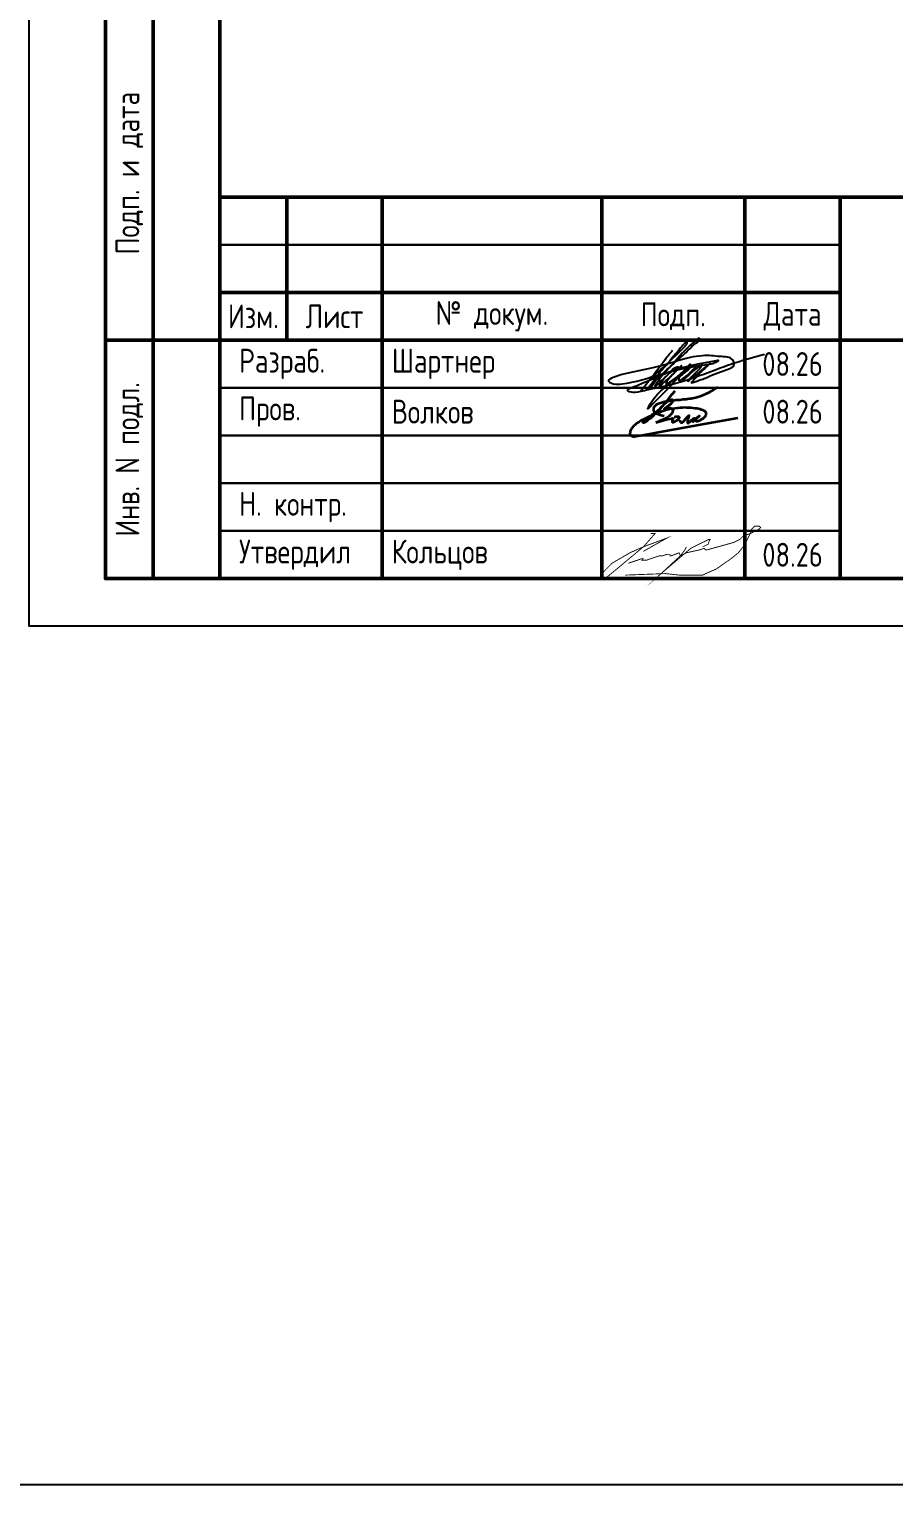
# Model space of a CAD drawing. Header units: millimetres. Extents: x -1117 to 6083, y -90 to 586.
# Drawn here: x -420 to -329.4, y -90 to 62.6 of the extents above; entities that cross this region are included whole.
import ezdxf

# ---------------------------------------------------------------- set-up
doc = ezdxf.new("R2010")
doc.units = ezdxf.units.MM
doc.styles.add('Gost_type_A', font='GOST_A.TTF')

# ---------------------------------------------------------------- blocks, each defined once
blk = doc.blocks.new('Штамп левый нижний')
at = {"lineweight": 50}
for points in [[(-12, 145), (-7, 145), (-7, 110), (-12, 110)], [(-7, 145), (0, 145), (0, 110), (-7, 110)], [(-12, 110), (-7, 110), (-7, 85), (-12, 85)], [(-7, 110), (0, 110), (0, 85), (-7, 85)], [(-12, 85), (-7, 85), (-7, 60), (-12, 60)], [(-7, 85), (0, 85), (0, 60), (-7, 60)], [(-12, 60), (-7, 60), (-7, 25), (-12, 25)], [(-7, 60), (0, 60), (0, 25), (-7, 25)], [(-12, 25), (-7, 25), (-7, 0), (-12, 0)], [(-7, 25), (0, 25), (0, 0), (-7, 0)]]:
    blk.add_lwpolyline(points, close=True, dxfattribs=at)
at = {"char_height": 2.5, "attachment_point": 5, "rotation": 90, "style": 'Gost_type_A'}
for s, insert, width in [('Подп. и дата', (-9.5, 127.5), 35), ('Инв. № дубл.', (-9.5, 97.5), 25), ('Взам. инв. №', (-9.5, 72.5), 25), ('Подп. и дата', (-9.5, 42.5), 35), ('Инв. N подл.', (-9.5, 12.5), 25)]:
    blk.add_mtext(s, dxfattribs=dict(at, insert=insert, width=width))
blk = doc.blocks.new('Формат_А4')
blk.add_lwpolyline([(0, 297), (0, 0), (-210, 0), (-210, 297)], close=True)
at = {"lineweight": 50}
blk.add_lwpolyline([(-190, 292), (-5, 292), (-5, 5), (-190, 5)], close=True, dxfattribs=at)
blk = doc.blocks.new('Штамп большой нижний текстовый')
for points in [[(-185, 40), (-178, 40), (-178, 35), (-185, 35)], [(-178, 40), (-168, 40), (-168, 35), (-178, 35)], [(-168, 40), (-145, 40), (-145, 35), (-168, 35)], [(-145, 40), (-130, 40), (-130, 35), (-145, 35)], [(-130, 40), (-120, 40), (-120, 35), (-130, 35)], [(-185, 35), (-178, 35), (-178, 30), (-185, 30)], [(-178, 35), (-168, 35), (-168, 30), (-178, 30)], [(-168, 35), (-145, 35), (-145, 30), (-168, 30)], [(-145, 35), (-130, 35), (-130, 30), (-145, 30)], [(-130, 35), (-120, 35), (-120, 30), (-130, 30)], [(-185, 25), (-168, 25), (-168, 20), (-185, 20)], [(-168, 25), (-145, 25), (-145, 20), (-168, 20)], [(-145, 25), (-130, 25), (-130, 20), (-145, 20)], [(-130, 25), (-120, 25), (-120, 20), (-130, 20)], [(-185, 20), (-168, 20), (-168, 15), (-185, 15)], [(-168, 20), (-145, 20), (-145, 15), (-168, 15)], [(-145, 20), (-130, 20), (-130, 15), (-145, 15)], [(-130, 20), (-120, 20), (-120, 15), (-130, 15)], [(-185, 15), (-168, 15), (-168, 10), (-185, 10)], [(-168, 15), (-145, 15), (-145, 10), (-168, 10)], [(-145, 15), (-130, 15), (-130, 10), (-145, 10)], [(-130, 15), (-120, 15), (-120, 10), (-130, 10)], [(-185, 10), (-168, 10), (-168, 5), (-185, 5)], [(-168, 10), (-145, 10), (-145, 5), (-168, 5)], [(-145, 10), (-130, 10), (-130, 5), (-145, 5)], [(-130, 10), (-120, 10), (-120, 5), (-130, 5)], [(-185, 5), (-168, 5), (-168, 0), (-185, 0)], [(-168, 5), (-145, 5), (-145, 0), (-168, 0)], [(-145, 5), (-130, 5), (-130, 0), (-145, 0)], [(-130, 5), (-120, 5), (-120, 0), (-130, 0)]]:
    blk.add_lwpolyline(points, close=True)
at = {"lineweight": 50}
for points in [[(-185, 40), (-120, 40), (-120, 30), (-185, 30)], [(-178, 40), (-168, 40), (-168, 30), (-178, 30)], [(-145, 40), (-130, 40), (-130, 30), (-145, 30)], [(-120, 25), (0, 25), (0, 40), (-120, 40)], [(-185, 30), (-178, 30), (-178, 25), (-185, 25)], [(-178, 30), (-168, 30), (-168, 25), (-178, 25)], [(-168, 30), (-145, 30), (-145, 25), (-168, 25)], [(-145, 30), (-130, 30), (-130, 25), (-145, 25)], [(-130, 30), (-120, 30), (-120, 25), (-130, 25)], [(-185, 25), (-168, 25), (-168, 0), (-185, 0)], [(-168, 25), (-145, 25), (-145, 0), (-168, 0)], [(-145, 25), (-130, 25), (-130, 0), (-145, 0)], [(-130, 25), (-120, 25), (-120, 0), (-130, 0)], [(-120, 25), (-50, 25), (-50, 0), (-120, 0)]]:
    blk.add_lwpolyline(points, close=True, dxfattribs=at)
at = {"char_height": 2.5, "style": 'Gost_type_A'}
for s, insert, width, attachment_point in [('№ докум.', (-156.5, 27.5), 23, 5), ('Дата', (-125, 27.5), 10, 5), ('Изм.', (-181.5, 27.5), 7, 5), ('Лист', (-173, 27.5), 10, 5), ('Подп.', (-137.5, 27.5), 15, 5), ('\\pxl0.8;Разраб.', (-185, 22.5), 17, 4), ('\\pxl0.8;Пров.', (-185, 17.5), 17, 4), ('\\pxl0.8;Н. контр.', (-185, 7.5), 17, 4), ('\\pxl0.8;Утвердил', (-185, 2.5), 17, 4)]:
    blk.add_mtext(s, dxfattribs=dict(at, insert=insert, width=width, attachment_point=attachment_point))
blk = doc.blocks.new('Сотрудник 7_1')
at = {"lineweight": 35}
for points in [[(5.51, 4.62), (4.98, 3.97), (4.54, 3.43), (4.18, 3.01), (3.9, 2.68), (3.67, 2.43), (3.49, 2.24), (3.34, 2.09), (3.21, 1.97), (3.08, 1.86), (2.97, 1.76), (2.86, 1.67), (2.76, 1.6), (2.67, 1.53), (2.59, 1.47), (2.52, 1.42), (2.45, 1.38), (2.4, 1.35), (2.35, 1.33), (2.31, 1.31), (2.28, 1.3), (2.25, 1.3), (2.23, 1.3), (2.21, 1.31), (2.2, 1.31), (2.19, 1.33), (2.18, 1.34), (2.18, 1.36), (2.18, 1.38), (2.18, 1.4), (2.19, 1.42), (2.2, 1.45), (2.22, 1.48), (2.25, 1.51), (2.28, 1.55), (2.32, 1.59), (2.36, 1.63), (2.42, 1.67), (2.49, 1.72), (2.56, 1.78), (2.65, 1.84), (2.75, 1.9), (2.87, 1.97), (2.99, 2.04), (3.12, 2.12), (3.25, 2.21), (3.39, 2.3), (3.53, 2.41), (3.67, 2.52), (3.81, 2.64), (3.94, 2.77), (4.07, 2.9), (4.2, 3.03), (4.32, 3.15), (4.44, 3.27), (4.55, 3.37), (4.65, 3.46), (4.74, 3.54), (4.82, 3.6), (4.9, 3.64), (4.97, 3.68), (5.03, 3.7), (5.08, 3.72), (5.13, 3.73), (5.17, 3.73), (5.21, 3.73), (5.24, 3.73), (5.26, 3.73), (5.28, 3.72), (5.3, 3.71), (5.31, 3.7), (5.32, 3.68), (5.33, 3.66), (5.33, 3.64), (5.32, 3.61), (5.32, 3.58), (5.3, 3.54), (5.28, 3.5), (5.25, 3.46), (5.21, 3.41), (5.16, 3.36), (5.1, 3.3), (5.03, 3.23), (4.96, 3.17), (4.88, 3.1), (4.8, 3.04), (4.72, 2.98), (4.65, 2.92), (4.59, 2.87), (4.53, 2.83), (4.49, 2.8), (4.46, 2.77), (4.43, 2.76), (4.42, 2.75), (4.42, 2.74), (4.43, 2.75), (4.45, 2.75), (4.49, 2.76), (4.53, 2.78), (4.58, 2.8), (4.64, 2.82), (4.7, 2.84), (4.76, 2.85), (4.83, 2.86), (4.89, 2.87), (4.95, 2.88), (5.01, 2.87), (5.06, 2.87), (5.11, 2.85), (5.15, 2.84), (5.19, 2.81), (5.22, 2.78), (5.25, 2.75), (5.27, 2.72), (5.29, 2.68), (5.3, 2.63), (5.3, 2.59), (5.3, 2.54), (5.29, 2.49), (5.27, 2.44), (5.26, 2.38), (5.23, 2.33), (5.2, 2.28), (5.17, 2.22), (5.12, 2.17), (5.07, 2.11), (5, 2.05), (4.92, 1.99), (4.83, 1.93), (4.73, 1.86), (4.6, 1.79), (4.47, 1.72), (4.31, 1.65), (4.15, 1.57), (3.96, 1.49), (3.76, 1.41), (3.54, 1.32)], [(4.39, 2), (4.09, 2.07), (3.85, 2.15), (3.67, 2.21), (3.55, 2.27), (3.46, 2.33), (3.4, 2.39), (3.37, 2.44), (3.35, 2.5), (3.33, 2.55), (3.32, 2.61), (3.31, 2.66), (3.31, 2.72), (3.31, 2.77), (3.32, 2.83), (3.34, 2.89), (3.36, 2.94), (3.39, 2.99), (3.43, 3.05), (3.48, 3.1), (3.54, 3.15), (3.6, 3.2), (3.67, 3.24), (3.74, 3.29), (3.82, 3.33), (3.91, 3.37), (4.01, 3.4), (4.11, 3.44), (4.22, 3.47), (4.34, 3.5), (4.47, 3.53), (4.62, 3.56), (4.77, 3.58), (4.93, 3.61), (5.11, 3.63), (5.29, 3.65), (5.48, 3.67), (5.67, 3.69), (5.85, 3.71), (6.04, 3.72), (6.21, 3.74), (6.38, 3.76), (6.55, 3.77), (6.71, 3.79), (6.86, 3.81), (7.02, 3.83), (7.19, 3.86), (7.36, 3.89), (7.54, 3.92), (7.74, 3.96), (7.95, 4.01), (8.19, 4.09), (8.47, 4.19), (8.78, 4.33), (9.15, 4.51), (9.57, 4.74), (10.05, 5.03)], [(6.04, 1.58), (6.05, 1.53), (6.06, 1.49), (6.06, 1.46), (6.07, 1.43), (6.09, 1.4), (6.1, 1.38), (6.12, 1.36), (6.14, 1.35), (6.16, 1.33), (6.19, 1.33), (6.22, 1.33), (6.25, 1.33), (6.28, 1.33), (6.31, 1.34), (6.34, 1.36), (6.37, 1.38), (6.4, 1.4), (6.43, 1.43), (6.46, 1.46), (6.49, 1.5), (6.52, 1.53), (6.55, 1.57), (6.58, 1.62), (6.62, 1.66), (6.65, 1.71), (6.69, 1.75), (6.73, 1.8), (6.78, 1.84), (6.82, 1.88), (6.85, 1.92), (6.89, 1.95), (6.92, 1.98), (6.95, 2.01), (6.97, 2.03), (6.98, 2.05), (7, 2.06), (7, 2.06), (7.01, 2.06), (7.01, 2.05), (7, 2.03), (7, 2), (6.99, 1.96), (6.97, 1.93), (6.96, 1.88), (6.94, 1.83), (6.93, 1.79), (6.91, 1.74), (6.9, 1.69), (6.89, 1.64), (6.88, 1.6), (6.87, 1.56), (6.86, 1.53), (6.85, 1.49), (6.84, 1.46), (6.84, 1.43), (6.84, 1.41), (6.84, 1.38), (6.84, 1.36), (6.84, 1.35), (6.84, 1.33), (6.84, 1.32), (6.85, 1.31), (6.86, 1.3), (6.86, 1.29), (6.87, 1.29), (6.88, 1.28), (6.89, 1.28), (6.9, 1.27), (6.91, 1.27), (6.92, 1.27), (6.93, 1.28), (6.95, 1.28), (6.96, 1.29), (6.97, 1.29), (6.98, 1.3), (7, 1.32), (7.03, 1.34), (7.06, 1.37), (7.1, 1.41), (7.15, 1.45), (7.21, 1.5), (7.27, 1.56), (7.34, 1.62), (7.41, 1.68), (7.48, 1.73), (7.54, 1.77), (7.58, 1.79), (7.6, 1.79), (7.61, 1.77), (7.59, 1.72), (7.57, 1.67), (7.54, 1.61), (7.5, 1.54), (7.46, 1.48), (7.43, 1.43), (7.41, 1.4), (7.4, 1.38), (7.41, 1.38), (7.42, 1.4), (7.45, 1.43), (7.49, 1.48), (7.54, 1.53), (7.6, 1.59), (7.66, 1.66), (7.73, 1.72), (7.81, 1.79), (7.88, 1.85), (7.95, 1.9), (8.01, 1.95), (8.06, 1.99), (8.09, 2.01), (8.11, 2.02), (8.1, 2.02), (8.07, 1.99), (8.03, 1.96), (7.98, 1.91), (7.92, 1.86), (7.87, 1.81), (7.81, 1.76), (7.76, 1.71), (7.73, 1.67), (7.7, 1.64), (7.68, 1.61), (7.67, 1.58), (7.67, 1.56), (7.67, 1.54), (7.68, 1.53), (7.7, 1.51), (7.71, 1.5), (7.73, 1.49), (7.75, 1.48), (7.77, 1.48), (7.8, 1.47), (7.83, 1.47), (7.87, 1.48), (7.91, 1.48), (7.96, 1.5), (8.01, 1.51), (8.07, 1.53), (8.13, 1.55), (8.19, 1.58), (8.26, 1.62), (8.33, 1.66), (8.4, 1.71), (8.48, 1.76), (8.55, 1.82), (8.63, 1.89), (8.69, 1.95), (8.75, 2.02), (8.79, 2.1), (8.82, 2.17), (8.83, 2.24), (8.81, 2.31), (8.78, 2.37), (8.72, 2.44), (8.65, 2.5), (8.56, 2.56), (8.44, 2.61), (8.31, 2.66), (8.17, 2.71), (8, 2.75), (7.83, 2.78), (7.64, 2.81), (7.44, 2.84), (7.22, 2.86), (7, 2.88), (6.77, 2.88), (6.53, 2.89), (6.29, 2.88), (6.04, 2.87), (5.79, 2.84), (5.52, 2.81), (5.25, 2.77), (4.97, 2.71), (4.68, 2.64), (4.38, 2.55), (4.06, 2.44), (3.74, 2.32), (3.42, 2.2), (3.11, 2.06), (2.8, 1.92), (2.51, 1.78), (2.25, 1.65), (2.01, 1.52), (1.8, 1.4), (1.62, 1.29), (1.47, 1.18), (1.35, 1.09), (1.24, 0.99), (1.15, 0.91), (1.08, 0.82), (1.02, 0.74), (0.97, 0.65), (0.93, 0.57), (0.89, 0.49), (0.86, 0.41), (0.84, 0.34), (0.83, 0.27), (0.82, 0.21), (0.82, 0.15), (0.83, 0.11), (0.84, 0.07), (0.85, 0.04), (0.87, 0.01), (0.89, -0.01), (0.91, -0.03), (0.94, -0.05), (0.97, -0.07), (1, -0.08), (1.03, -0.1), (1.07, -0.11), (1.1, -0.12), (1.13, -0.13), (1.17, -0.14), (1.2, -0.15), (1.24, -0.15), (1.29, -0.15), (1.47, -0.12), (1.9, -0.04), (2.7, 0.1), (3.99, 0.34), (5.91, 0.69), (8.58, 1.18), (12.12, 1.82)], [(3.54, 1.32), (4.17, 1.5), (4.63, 1.63), (4.96, 1.71), (5.17, 1.76), (5.28, 1.77), (5.33, 1.76), (5.34, 1.73), (5.32, 1.7), (5.3, 1.66), (5.28, 1.62), (5.27, 1.58), (5.26, 1.55), (5.25, 1.51), (5.24, 1.48), (5.24, 1.45), (5.24, 1.42), (5.24, 1.4), (5.25, 1.39), (5.26, 1.37), (5.27, 1.36), (5.29, 1.36), (5.31, 1.36), (5.33, 1.36), (5.35, 1.36), (5.39, 1.37), (5.42, 1.38), (5.46, 1.4), (5.49, 1.41), (5.54, 1.43), (5.58, 1.45), (5.62, 1.48), (5.67, 1.51), (5.72, 1.54), (5.76, 1.57), (5.81, 1.61), (5.85, 1.64), (5.89, 1.68), (5.93, 1.72), (5.96, 1.75), (5.99, 1.78), (6, 1.81), (6.02, 1.83), (6.02, 1.86), (6.01, 1.87), (6, 1.89), (5.98, 1.9), (5.95, 1.91), (5.91, 1.92), (5.87, 1.92), (5.81, 1.92), (5.75, 1.92), (5.69, 1.92), (5.63, 1.91), (5.57, 1.9), (5.51, 1.89), (5.46, 1.88)]]:
    blk.add_lwpolyline(points, dxfattribs=at)

msp = doc.modelspace()

# ---------------------------------------------------------------- linework, layer by layer
msp.add_lwpolyline([(-1117.42, 586), (6083.28, 586), (6083.28, -90), (-1117.42, -90)], close=True)
at = {"const_width": 0.0934}
for points in [[(-354.86, 9.73), (-354.4, 9.73), (-355.64, 8.33), (-356.57, 7.55), (-358.52, 5.93), (-359.64, 5), (-360, 5), (-360, 5.22), (-359.84, 5.68), (-358.91, 6.62), (-357.04, 7.71), (-355.64, 8.33), (-353.15, 9.26), (-355.64, 7.86)], [(-357.2, 6.62), (-356.26, 6.93), (-355.8, 7.09), (-355.64, 7.09), (-355.8, 6.93), (-355.64, 6.93), (-355.33, 6.93), (-353.93, 7.4), (-353.62, 7.4), (-353.15, 7.55), (-352.84, 7.55), (-352.84, 7.4), (-352.68, 7.4), (-351.9, 7.71), (-351.75, 7.4), (-351.13, 7.71), (-349.72, 8.02), (-349.26, 8.18), (-349.1, 8.02), (-348.95, 8.02), (-346.14, 8.8), (-345.52, 9.11), (-345.21, 9.42), (-344.9, 9.58), (-344.43, 9.73), (-343.81, 10.04), (-343.5, 10.2), (-343.34, 10.35), (-343.5, 10.51), (-343.81, 10.51), (-343.96, 10.51), (-344.28, 10.2), (-344.43, 9.73), (-345.05, 8.49), (-345.68, 7.71), (-346.45, 7.09), (-348.01, 6), (-349.1, 5.53), (-349.41, 5.37), (-351.9, 5.37), (-353.31, 5.53), (-357.51, 5.37)], [(-351.13, 8.33), (-351.28, 8.02), (-351.75, 7.4), (-353.77, 5.53), (-350.66, 8.18), (-348.79, 9.11), (-348.63, 9.11), (-348.79, 8.8), (-348.79, 8.64), (-349.41, 8.33)]]:
    msp.add_lwpolyline(points, dxfattribs=at)
msp.add_spline([(-352.57, 28.93), (-352.95, 28.48), (-353.14, 28.24), (-353.28, 28.06), (-353.72, 27.47), (-353.83, 27.32), (-355.07, 25.71), (-355.93, 24.63), (-354.87, 25.94), (-353.9, 26.85), (-352.68, 27.96), (-351.95, 28.68), (-351.26, 29.37), (-351.09, 29.63), (-351.04, 29.82), (-351.73, 29.18), (-352.87, 27.83), (-353.09, 27.55), (-354.15, 26.32), (-354.77, 25.43), (-355.11, 24.91), (-355.11, 24.82), (-354.82, 25.11), (-354.18, 25.92), (-353.43, 26.67), (-352.39, 27.61), (-351.87, 28.08), (-350.93, 28.94), (-350.12, 29.68), (-349.75, 30.05), (-349.75, 30.17), (-350.08, 30.01), (-351.16, 29.06), (-352.84, 27.19), (-354.1, 25.7), (-354.42, 25.18), (-353.22, 26.24), (-352.13, 27.13), (-352, 27.2), (-351.94, 27.08), (-352.08, 26.85), (-353.11, 25.9), (-353.64, 25.43), (-353.86, 25.26), (-353.93, 25.26), (-353.84, 25.5), (-353.21, 26.23), (-352.98, 26.46), (-352.04, 27.2), (-351.98, 27.2), (-351.98, 26.92), (-351.74, 27.16), (-353.03, 25.87), (-353.24, 25.45), (-353.24, 25.34), (-353.02, 25.46), (-351.88, 26.33), (-350.79, 27.42), (-353.55, 24.4), (-354.7, 23.25), (-355.17, 22.79), (-354.88, 23.37), (-353.46, 24.96), (-351.9, 26.29), (-350.62, 27.21), (-351.53, 26.41), (-351.92, 25.92), (-351.92, 25.77), (-351.6, 25.89), (-350.16, 27.18), (-351.58, 25.66), (-349.95, 27.11), (-349.45, 27.4), (-349.73, 27.04), (-350.98, 25.69), (-348.64, 27.55), (-349.7, 26.57), (-350.54, 25.63), (-350.62, 25.55), (-350.02, 25.71), (-349.27, 25.98), (-347.25, 26.79), (-346.12, 27.5), (-346.24, 27.89), (-347.61, 28.28), (-348.49, 28.37), (-349.45, 28.37), (-350.74, 28.17), (-354.21, 27.21), (-358.98, 25.48), (-358.75, 25.41), (-357.87, 25.41), (-353.74, 26.44), (-349.18, 27.41), (-347.86, 27.78), (-347.77, 27.84), (-348.23, 27.81), (-352.86, 26.67), (-356.97, 24.95), (-357.33, 24.75), (-356.73, 24.56), (-356.5, 24.56), (-355.2, 24.81), (-352.23, 25.48), (-350.26, 26.11), (-348.01, 26.93), (-345.95, 27.66), (-342.95, 28.52)], degree=3)

# ---------------------------------------------------------------- block references
at = {"color": 1}
for name, p in [('Формат_А4', (-210, 0)), ('Штамп левый нижний', (-400, 5)), ('Штамп большой нижний текстовый', (-215, 5))]:
    msp.add_blockref(name, p, dxfattribs=at)
msp.add_blockref('Сотрудник 7_1', (-357.86, 20.04))

# ---------------------------------------------------------------- texts
at = {"char_height": 2.5, "style": 'Gost_type_A'}
for s, insert, width, attachment_point in [('Шартнер', (-382, 27.5), 22, 4), ('08.26', (-340, 27.5), 10, 5), ('Волков', (-382, 22.5), 22, 4), ('08.26', (-340, 22.5), 10, 5), ('Кольцов', (-382, 7.5), 22, 4), ('08.26', (-340, 7.5), 10, 5)]:
    msp.add_mtext(s, dxfattribs=dict(at, insert=insert, width=width, attachment_point=attachment_point))

doc.saveas('drawing.dxf')
